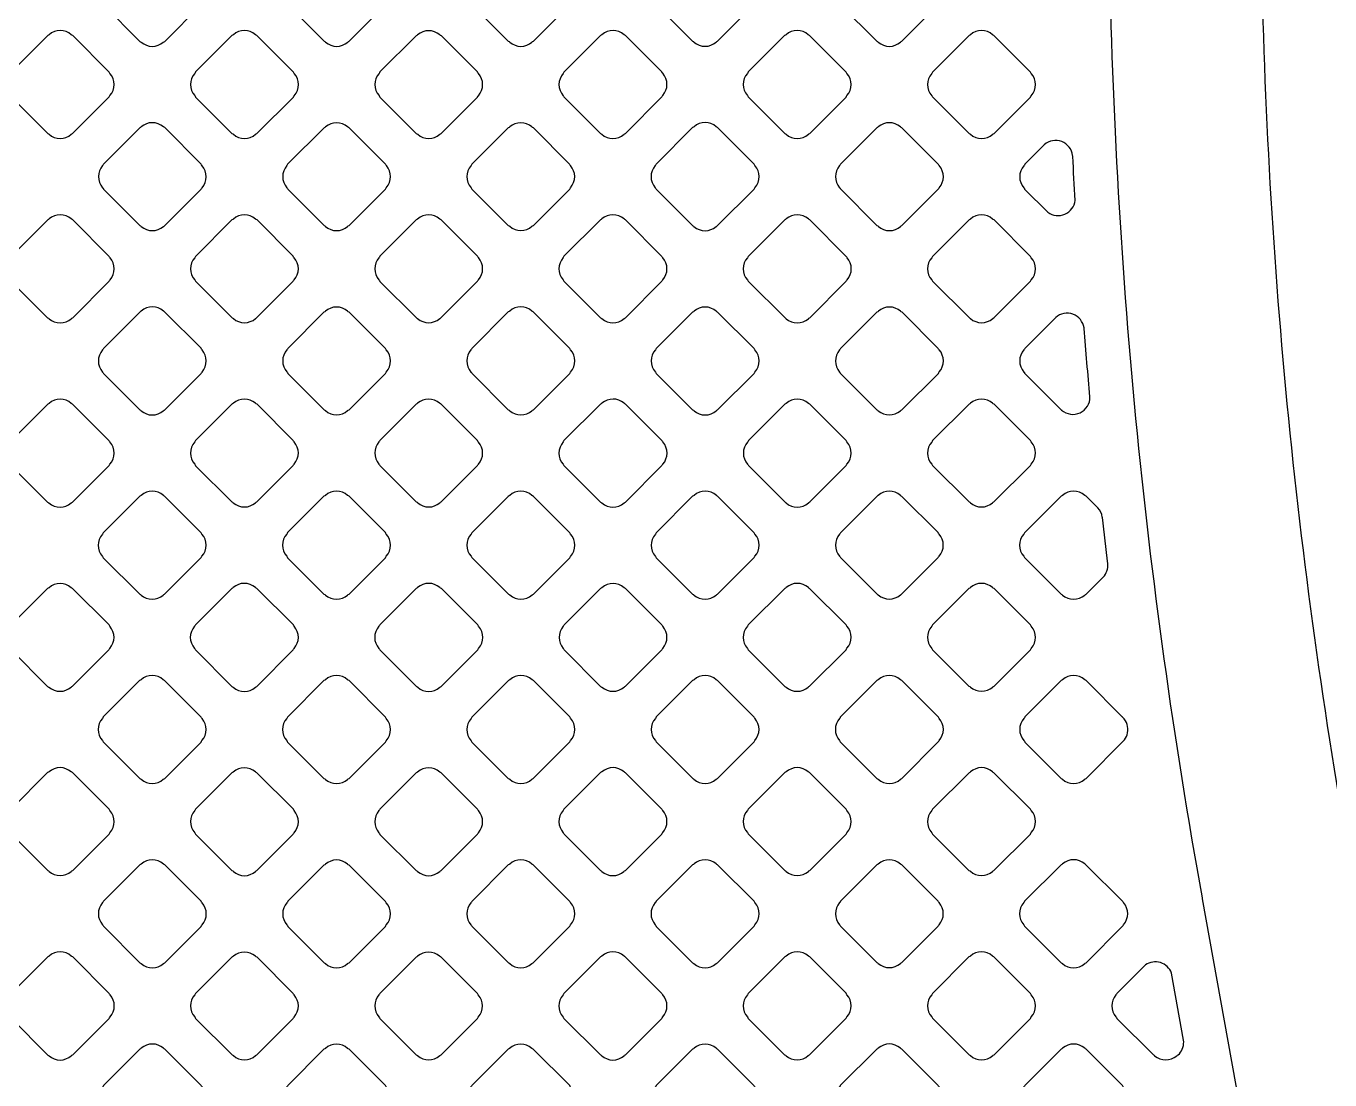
# Model space of a CAD drawing. Extents: x 0 to 248, y 0 to 175.
# Drawn here: x 84.877 to 86.402, y 148.185 to 149.418 of the extents above; entities that cross this region are included whole.
import ezdxf

# ---------------------------------------------------------------- set-up
doc = ezdxf.new("R2010")
doc.units = 0
doc.layers.add('gbr-dxf', color=7, linetype='Continuous')

msp = doc.modelspace()

# ---------------------------------------------------------------- linework, layer by layer
at = {"layer": 'gbr-dxf', "linetype": 'Continuous'}
for points in [[(85.7893, 152.5028, 0.224387), (85.9099, 152.2475), (85.9166, 152.2419), (86.1187, 151.3809), (86.1359, 150.0936, -0.031401), (86.136, 150.0905), (86.1403, 149.7695, -0.024536), (86.1404, 149.7672), (86.1428, 149.5822, -0.02971), (86.1429, 149.5793), (86.1429, 149.5791), (86.1436, 149.526, -0.020598), (86.1437, 149.524, 0.041374), (86.2525, 148.3984, -0.014401), (86.2527, 148.3972), (86.3221, 148.0123, -0.013612), (86.3223, 148.0111, 0.04234), (86.6973, 146.633, -0.034058), (86.6984, 146.6299, 0.030775), (87.1147, 145.678, -0.014751), (87.1153, 145.6768), (87.2744, 145.3666, -0.022541), (87.2755, 145.3647, 0.006915), (87.3941, 145.1431, 0.283708)], [(87.433, 145.4484), (87.2735, 145.7594, -0.008596), (87.2724, 145.7614, -0.073265), (86.4975, 148.0441, -0.008634), (86.4971, 148.0464), (86.4285, 148.4265, -0.012454), (86.4278, 148.43, -0.041374), (86.3219, 149.5264, -0.007759)]]:
    msp.add_lwpolyline(points, format="xyb", dxfattribs=at)
for points in [[(84.9666, 149.4442, -0.096265), (84.9675, 149.4426), (85.0101, 149.4, -0.092233), (85.0117, 149.3991, 0.379289), (85.0376, 149.3991, -0.095866), (85.0393, 149.4), (85.0819, 149.4427, -0.095796), (85.0829, 149.4443, 0.378906), (85.0829, 149.4703, -0.095866), (85.0819, 149.4719), (85.0392, 149.5147, -0.083), (85.0378, 149.5155, 0.379293), (85.0118, 149.5155, -0.096625), (85.0102, 149.5145), (84.9675, 149.4719, -0.095916), (84.9666, 149.4702, 0.379731)], [(85.1821, 149.4444, -0.107149), (85.1831, 149.4426), (85.2256, 149.4001, -0.103498), (85.2274, 149.3991, 0.379293), (85.2533, 149.3991, -0.096265), (85.255, 149.4001), (85.2975, 149.4426, -0.095916), (85.2984, 149.4442, 0.379731), (85.2984, 149.4702, -0.104215), (85.2974, 149.472), (85.255, 149.5144, -0.107817), (85.2531, 149.5154, 0.379289), (85.2272, 149.5155, -0.095506), (85.2256, 149.5145), (85.183, 149.472, -0.095296), (85.1821, 149.4703, 0.379239)], [(85.3975, 149.4701, 0.379293), (85.3975, 149.4442, -0.083235), (85.3984, 149.4428), (85.4411, 149.4001, -0.096266), (85.4428, 149.3991, 0.379731), (85.4687, 149.3991, -0.09572), (85.4704, 149.4001), (85.513, 149.4427, -0.096214), (85.514, 149.4444, 0.379672), (85.514, 149.4703, -0.095612), (85.513, 149.472), (85.4705, 149.5145, -0.099711), (85.4688, 149.5155, 0.378906), (85.4429, 149.5155, -0.095506), (85.4412, 149.5145), (85.3985, 149.4718, -0.095602)], [(85.6131, 149.4443, -0.091745), (85.614, 149.4428), (85.6567, 149.4001, -0.087638), (85.6582, 149.3992, 0.379731), (85.6842, 149.3992, -0.096265), (85.6858, 149.4002), (85.7284, 149.4428, -0.096266), (85.7294, 149.4444, 0.379731), (85.7294, 149.4704, -0.087314), (85.7285, 149.4718), (85.6858, 149.5145, -0.091964), (85.6842, 149.5155, 0.379731), (85.6583, 149.5155, -0.096265), (85.6566, 149.5145), (85.6141, 149.472, -0.095916), (85.6131, 149.4703, 0.379731)], [(85.8284, 149.4443, -0.091583), (85.8294, 149.4428), (85.872, 149.4001, -0.103498), (85.8738, 149.3991, 0.379293), (85.8998, 149.3991, -0.096265), (85.9014, 149.4001), (85.944, 149.4427, -0.096111), (85.945, 149.4444, 0.379289), (85.945, 149.4703, -0.087284), (85.9441, 149.4718), (85.9013, 149.5147, -0.09197), (85.8997, 149.5156, 0.379293), (85.8737, 149.5156, -0.096119), (85.8721, 149.5146), (85.8294, 149.4719, -0.096214), (85.8285, 149.4703, 0.379703)], [(84.8588, 149.3365, -0.087748), (84.8598, 149.335), (84.9026, 149.2922, -0.083651), (84.904, 149.2914, 0.379229), (84.9299, 149.2913, -0.095866), (84.9315, 149.2923), (84.9742, 149.335, -0.095585), (84.9752, 149.3366, 0.379324), (84.9752, 149.3625, -0.091581), (84.9742, 149.3641), (84.9316, 149.4067, -0.095602), (84.93, 149.4077, 0.379293), (84.904, 149.4077, -0.096265), (84.9024, 149.4067), (84.8598, 149.3641, -0.095916), (84.8588, 149.3625, 0.379731)], [(85.0743, 149.3366, -0.100266), (85.0753, 149.3349), (85.1179, 149.2923, -0.096314), (85.1195, 149.2913, 0.379672), (85.1455, 149.2913, -0.096157), (85.1471, 149.2922), (85.1898, 149.3349, -0.095796), (85.1908, 149.3365, 0.378943), (85.1908, 149.3625, -0.092061), (85.1898, 149.364), (85.1471, 149.4068, -0.095796), (85.1454, 149.4078, 0.379214), (85.1195, 149.4077, -0.095956), (85.1178, 149.4068), (85.0752, 149.3642, -0.095628), (85.0743, 149.3625, 0.379731)], [(85.2899, 149.3366, -0.107077), (85.2909, 149.3347), (85.3333, 149.2924, -0.103324), (85.3351, 149.2914, 0.379214), (85.361, 149.2914, -0.095956), (85.3627, 149.2924), (85.4051, 149.3349, -0.096023), (85.4061, 149.3365, 0.379672), (85.4061, 149.3625, -0.104099), (85.4051, 149.3643), (85.3628, 149.4066, -0.107363), (85.3609, 149.4076, 0.379293), (85.335, 149.4076, -0.095956), (85.3333, 149.4066), (85.2909, 149.3642, -0.096332), (85.2899, 149.3625, 0.379289)], [(85.5053, 149.3365, -0.087748), (85.5062, 149.335), (85.549, 149.2922, -0.083134), (85.5504, 149.2914, 0.379731), (85.5764, 149.2914, -0.096265), (85.578, 149.2923), (85.6207, 149.3351, -0.095916), (85.6217, 149.3367, 0.379731), (85.6217, 149.3627, -0.091745), (85.6207, 149.3642), (85.5782, 149.4068, -0.095916), (85.5765, 149.4078, 0.379731), (85.5506, 149.4078, -0.096265), (85.5489, 149.4068), (85.5062, 149.3641, -0.095916), (85.5053, 149.3625, 0.379731)], [(85.7208, 149.3367, -0.09185), (85.7217, 149.3351), (85.7646, 149.2922, -0.086956), (85.766, 149.2913, 0.379214), (85.792, 149.2914, -0.096625), (85.7936, 149.2923), (85.8362, 149.3349, -0.095916), (85.8372, 149.3366, 0.379289), (85.8372, 149.3625, -0.087518), (85.8363, 149.364), (85.7935, 149.4069, -0.091364), (85.7919, 149.4078, 0.379214), (85.7659, 149.4078, -0.096625), (85.7643, 149.4068), (85.7218, 149.3643, -0.096023), (85.7208, 149.3626, 0.379672)], [(85.9363, 149.3365, -0.091581), (85.9372, 149.335), (85.9799, 149.2923, -0.103498), (85.9816, 149.2913, 0.379293), (86.0076, 149.2913, -0.095956), (86.0092, 149.2923), (86.0519, 149.3349, -0.095916), (86.0528, 149.3365, 0.379731), (86.0528, 149.3625, -0.087748), (86.0519, 149.364), (86.0091, 149.4068, -0.092233), (86.0075, 149.4078, 0.379321), (85.9816, 149.4078, -0.095506), (85.98, 149.4068), (85.9372, 149.3641, -0.095585), (85.9363, 149.3624, 0.379196)], [(84.9666, 149.2289, -0.091558), (84.9675, 149.2273), (85.0103, 149.1845, -0.087978), (85.0118, 149.1836, 0.379672), (85.0377, 149.1835, -0.095612), (85.0394, 149.1845), (85.0819, 149.2271, -0.095585), (85.0829, 149.2287, 0.379324), (85.0829, 149.2546, -0.103621), (85.0819, 149.2564), (85.0392, 149.2991, -0.091364), (85.0377, 149.3, 0.379293), (85.0117, 149.3, -0.095956), (85.0101, 149.299), (84.9675, 149.2565, -0.096266), (84.9666, 149.2548, 0.379731)], [(85.1821, 149.2547, 0.379214), (85.1821, 149.2288, -0.10047), (85.1831, 149.227), (85.2256, 149.1846, -0.095916), (85.2272, 149.1836, 0.379731), (85.2532, 149.1836, -0.095756), (85.2548, 149.1846), (85.2974, 149.2272, -0.096214), (85.2984, 149.2288, 0.379703), (85.2985, 149.2548, -0.09185), (85.2975, 149.2563), (85.2549, 149.299, -0.095895), (85.2532, 149.2999, 0.378815), (85.2273, 149.2999, -0.095866), (85.2257, 149.299), (85.183, 149.2563, -0.095602)], [(85.3975, 149.2288, -0.095756), (85.3985, 149.2272), (85.4409, 149.1848, -0.107794), (85.4428, 149.1837, 0.379731), (85.4687, 149.1837, -0.096265), (85.4704, 149.1847), (85.5129, 149.2272, -0.095916), (85.5138, 149.2289, 0.379731), (85.5138, 149.2548, -0.100266), (85.5128, 149.2565), (85.4705, 149.2989, -0.103868), (85.4687, 149.2999, 0.379731), (85.4427, 149.2999, -0.096265), (85.4411, 149.299), (85.3985, 149.2564, -0.095916), (85.3975, 149.2548, 0.379731)], [(85.6129, 149.2548, 0.379293), (85.613, 149.2288, -0.087748), (85.6139, 149.2273), (85.6568, 149.1844, -0.083056), (85.6582, 149.1835, 0.379731), (85.6842, 149.1835, -0.09572), (85.6858, 149.1845), (85.7285, 149.2272, -0.096332), (85.7295, 149.2289, 0.379289), (85.7295, 149.2548, -0.09148), (85.7286, 149.2564), (85.6858, 149.2991, -0.095935), (85.6842, 149.3001, 0.379287), (85.6583, 149.3001, -0.095612), (85.6566, 149.2991), (85.6139, 149.2564, -0.095602)], [(85.8286, 149.2288, -0.087343), (85.8295, 149.2274), (85.8722, 149.1846, -0.099711), (85.8739, 149.1836, 0.379293), (85.8999, 149.1836, -0.095956), (85.9015, 149.1846), (85.944, 149.2271, -0.096332), (85.945, 149.2287, 0.379289), (85.945, 149.2547, -0.092061), (85.9441, 149.2562), (85.9013, 149.299, -0.095895), (85.8997, 149.3, 0.379293), (85.8737, 149.2999, -0.095956), (85.8721, 149.299), (85.8296, 149.2564, -0.096214), (85.8286, 149.2548, 0.379672)], [(86.0441, 149.2287, -0.091581), (86.045, 149.2271), (86.0721, 149.2001, 0.566048), (86.1041, 149.214, -0.001913), (86.1013, 149.2654, -0.020035), (86.1011, 149.2664, 0.606857), (86.068, 149.2792, -0.016024), (86.0674, 149.2787), (86.0451, 149.2563, -0.095916), (86.0441, 149.2546, 0.379731)], [(84.8587, 149.121, -0.099645), (84.8597, 149.1193), (84.9023, 149.0767, -0.095602), (84.904, 149.0757, 0.379293), (84.9299, 149.0757, -0.095956), (84.9316, 149.0767), (84.9743, 149.1194, -0.096314), (84.9753, 149.1211, 0.379703), (84.9753, 149.147, -0.095612), (84.9743, 149.1486), (84.9317, 149.1913, -0.099849), (84.93, 149.1923, 0.379293), (84.904, 149.1923, -0.09572), (84.9024, 149.1913), (84.8597, 149.1486, -0.096214), (84.8587, 149.147, 0.379672)], [(85.0744, 149.147, 0.379293), (85.0744, 149.1211, -0.095956), (85.0754, 149.1194), (85.118, 149.0768, -0.091913), (85.1195, 149.0759, 0.379731), (85.1455, 149.0759, -0.09572), (85.1471, 149.0769), (85.1896, 149.1194, -0.096214), (85.1906, 149.121, 0.379672), (85.1906, 149.147, -0.099645), (85.1896, 149.1487), (85.1472, 149.1911, -0.103498), (85.1454, 149.1921, 0.378906), (85.1195, 149.1921, -0.095506), (85.1179, 149.1911), (85.0754, 149.1486, -0.095602)], [(85.2898, 149.1211, -0.100266), (85.2908, 149.1193), (85.3333, 149.0769, -0.095916), (85.3349, 149.0759, 0.379731), (85.3609, 149.0759, -0.096265), (85.3625, 149.0769), (85.4051, 149.1195, -0.095916), (85.4061, 149.1211, 0.379731), (85.4061, 149.1471, -0.091745), (85.4052, 149.1487), (85.3626, 149.1912, -0.095916), (85.361, 149.1922, 0.379731), (85.335, 149.1922, -0.096265), (85.3333, 149.1912), (85.2908, 149.1487, -0.095916), (85.2898, 149.147, 0.379731)], [(85.5052, 149.1212, -0.099713), (85.5062, 149.1194), (85.5489, 149.0768, -0.095602), (85.5505, 149.0758, 0.379293), (85.5765, 149.0758, -0.096265), (85.5781, 149.0768), (85.6207, 149.1194, -0.096111), (85.6217, 149.1211, 0.379321), (85.6217, 149.147, -0.095506), (85.6207, 149.1486), (85.5781, 149.1913, -0.099849), (85.5764, 149.1923, 0.379293), (85.5504, 149.1923, -0.09572), (85.5488, 149.1913), (85.5062, 149.1487, -0.096214), (85.5053, 149.1471, 0.379703)], [(85.7208, 149.121, -0.087248), (85.7217, 149.1196), (85.7647, 149.0766, -0.082483), (85.766, 149.0757, 0.379293), (85.792, 149.0757, -0.095956), (85.7936, 149.0767), (85.8364, 149.1194, -0.096332), (85.8373, 149.1211, 0.379289), (85.8374, 149.147, -0.09148), (85.8364, 149.1486), (85.7937, 149.1913, -0.095602), (85.792, 149.1923, 0.379293), (85.7661, 149.1923, -0.095956), (85.7644, 149.1913), (85.7218, 149.1486, -0.096332), (85.7208, 149.147, 0.379289)], [(85.9364, 149.121, -0.087549), (85.9373, 149.1195), (85.9799, 149.0769, -0.09979), (85.9816, 149.0759, 0.379731), (86.0076, 149.0759, -0.09572), (86.0092, 149.0769), (86.0517, 149.1194, -0.096266), (86.0527, 149.121, 0.379731), (86.0527, 149.147, -0.091558), (86.0518, 149.1486), (86.0092, 149.1911, -0.095916), (86.0075, 149.1921, 0.379731), (85.9816, 149.1921, -0.096265), (85.9799, 149.1911), (85.9374, 149.1486, -0.095916), (85.9364, 149.147, 0.379731)], [(84.9665, 149.0132, -0.103506), (84.9676, 149.0114), (85.01, 148.969, -0.099711), (85.0117, 148.968, 0.379293), (85.0376, 148.968, -0.095956), (85.0393, 148.969), (85.0819, 149.0116, -0.096023), (85.0829, 149.0133, 0.379672), (85.0829, 149.0392, -0.107475), (85.0819, 149.0411), (85.0394, 149.0835, -0.095602), (85.0378, 149.0845, 0.379293), (85.0118, 149.0845, -0.095956), (85.0102, 149.0835), (84.9675, 149.0408, -0.096332), (84.9666, 149.0392, 0.379289)], [(85.1821, 149.0134, -0.096265), (85.1831, 149.0117), (85.2257, 148.9691, -0.091964), (85.2272, 148.9682, 0.379731), (85.2532, 148.9682, -0.096265), (85.2548, 148.9692), (85.2973, 149.0117, -0.095916), (85.2983, 149.0133, 0.379731), (85.2983, 149.0393, -0.099825), (85.2973, 149.041), (85.2549, 149.0834, -0.103446), (85.2531, 149.0844, 0.379731), (85.2272, 149.0844, -0.096265), (85.2255, 149.0834), (85.1831, 149.041, -0.095916), (85.1821, 149.0393, 0.379731)], [(85.3974, 149.0133, -0.087254), (85.3983, 149.0118), (85.4411, 148.9691, -0.099849), (85.4428, 148.9681, 0.379293), (85.4687, 148.9681, -0.096625), (85.4704, 148.9691), (85.513, 149.0117, -0.095916), (85.514, 149.0133, 0.379289), (85.514, 149.0393, -0.087715), (85.5131, 149.0408), (85.4702, 149.0836, -0.09197), (85.4687, 149.0846, 0.379214), (85.4427, 149.0845, -0.095956), (85.4411, 149.0836), (85.3984, 149.0409, -0.096023), (85.3974, 149.0393, 0.379672)], [(85.6131, 149.0133, -0.099645), (85.6141, 149.0116), (85.6567, 148.969, -0.095602), (85.6583, 148.968, 0.378943), (85.6843, 148.968, -0.095866), (85.6859, 148.969), (85.7286, 149.0116, -0.095602), (85.7295, 149.0133, 0.379293), (85.7295, 149.0392, -0.095956), (85.7285, 149.0408), (85.6859, 149.0834, -0.09979), (85.6842, 149.0844, 0.379731), (85.6583, 149.0844, -0.09572), (85.6566, 149.0835), (85.6141, 149.0409, -0.096214), (85.6131, 149.0393, 0.379672)], [(85.8286, 149.0132, -0.082792), (85.8294, 149.0118), (85.8722, 148.969, -0.096227), (85.8738, 148.9681, 0.379324), (85.8997, 148.9681, -0.096157), (85.9014, 148.969), (85.9441, 149.0117, -0.095796), (85.945, 149.0134, 0.379293), (85.945, 149.0393, -0.096625), (85.944, 149.041), (85.9016, 149.0834, -0.09979), (85.8998, 149.0844, 0.379731), (85.8739, 149.0844, -0.09572), (85.8722, 149.0834), (85.8296, 149.0408, -0.096214), (85.8286, 149.0391, 0.379672)], [(86.0441, 149.0133, -0.09148), (86.045, 149.0118), (86.0878, 148.969, -0.02472), (86.0881, 148.9688, 0.654338), (86.1214, 148.9843, -0.002945), (86.1145, 149.0643, -0.021594), (86.1144, 149.065, 0.597236), (86.0813, 149.0771), (86.081, 149.0768), (86.0809, 149.0767), (86.0451, 149.0409, -0.096332), (86.0441, 149.0393, 0.379289)], [(84.8587, 148.9054, -0.095506), (84.8597, 148.9037), (84.9023, 148.8611, -0.091205), (84.9038, 148.8602, 0.379214), (84.9298, 148.8602, -0.095956), (84.9314, 148.8612), (84.9742, 148.9039, -0.096023), (84.9751, 148.9055, 0.379672), (84.9752, 148.9315, -0.082876), (84.9743, 148.9329), (84.9314, 148.9757, -0.08752), (84.93, 148.9766, 0.37925), (84.904, 148.9766, -0.096625), (84.9024, 148.9756), (84.8597, 148.933, -0.096332), (84.8587, 148.9313, 0.379289)], [(85.0743, 148.9055, -0.107269), (85.0753, 148.9037), (85.1176, 148.8614, -0.103446), (85.1194, 148.8604, 0.379731), (85.1454, 148.8604, -0.096265), (85.147, 148.8613), (85.1896, 148.904, -0.095916), (85.1906, 148.9056, 0.379731), (85.1906, 148.9316, -0.104215), (85.1896, 148.9334), (85.1473, 148.9756, -0.107817), (85.1454, 148.9767, 0.379731), (85.1195, 148.9767, -0.096265), (85.1178, 148.9757), (85.0753, 148.9331, -0.095916), (85.0743, 148.9315, 0.379731)], [(85.2898, 148.9057, -0.095612), (85.2907, 148.904), (85.3335, 148.8613, -0.091364), (85.3351, 148.8604, 0.379293), (85.361, 148.8604, -0.095956), (85.3627, 148.8613), (85.4051, 148.9038, -0.096332), (85.4061, 148.9055, 0.379289), (85.4061, 148.9314, -0.099534), (85.4051, 148.9331), (85.3626, 148.9757, -0.103498), (85.3608, 148.9767, 0.379293), (85.3349, 148.9767, -0.095956), (85.3332, 148.9757), (85.2908, 148.9333, -0.096214), (85.2898, 148.9316, 0.379672)], [(85.5052, 148.9055, -0.09185), (85.5062, 148.9039), (85.5491, 148.8611, -0.08752), (85.5505, 148.8602, 0.37925), (85.5765, 148.8602, -0.096625), (85.5781, 148.8612), (85.6208, 148.9039, -0.096332), (85.6218, 148.9055, 0.379289), (85.6218, 148.9315, -0.083262), (85.621, 148.9329), (85.578, 148.9759, -0.087645), (85.5765, 148.9768, 0.379293), (85.5506, 148.9767, -0.095956), (85.5489, 148.9758), (85.5062, 148.9331, -0.096314), (85.5053, 148.9315, 0.379612)], [(85.7209, 148.9314, 0.379293), (85.7209, 148.9055, -0.100032), (85.7219, 148.9038), (85.7644, 148.8613, -0.095958), (85.766, 148.8603, 0.379731), (85.792, 148.8603, -0.09572), (85.7936, 148.8613), (85.8362, 148.9039, -0.096214), (85.8372, 148.9055, 0.379672), (85.8372, 148.9315, -0.095612), (85.8363, 148.9331), (85.7937, 148.9756, -0.099696), (85.792, 148.9766, 0.379239), (85.7661, 148.9766, -0.095612), (85.7645, 148.9757), (85.7219, 148.9331, -0.095796)], [(85.9363, 148.9314, 0.379293), (85.9363, 148.9055, -0.083328), (85.9372, 148.9041), (85.9799, 148.8614, -0.096332), (85.9815, 148.8604, 0.379289), (86.0074, 148.8604, -0.09601), (86.0091, 148.8613), (86.0518, 148.904, -0.095686), (86.0527, 148.9057, 0.378814), (86.0527, 148.9316, -0.095612), (86.0518, 148.9332), (86.0093, 148.9757, -0.100151), (86.0075, 148.9767, 0.379289), (85.9816, 148.9767, -0.095866), (85.98, 148.9758), (85.9372, 148.9331, -0.095796)], [(84.9664, 148.7977, -0.095756), (84.9674, 148.796), (85.01, 148.7534, -0.091437), (85.0115, 148.7525, 0.379731), (85.0375, 148.7525, -0.096265), (85.0391, 148.7535), (85.0819, 148.7962, -0.095916), (85.0828, 148.7978, 0.379731), (85.0828, 148.8238, -0.083235), (85.082, 148.8252), (85.0391, 148.868, -0.087638), (85.0377, 148.8689, 0.379731), (85.0117, 148.8689, -0.096265), (85.0101, 148.868), (84.9674, 148.8253, -0.095916), (84.9664, 148.8236, 0.379731)], [(85.182, 148.7979, -0.107598), (85.183, 148.796), (85.2254, 148.7536, -0.103498), (85.2272, 148.7525, 0.379293), (85.2532, 148.7525, -0.095956), (85.2548, 148.7535), (85.2974, 148.7961, -0.096111), (85.2984, 148.7978, 0.379321), (85.2984, 148.8237, -0.103506), (85.2974, 148.8255), (85.255, 148.868, -0.107634), (85.2531, 148.869, 0.379293), (85.2272, 148.869, -0.09572), (85.2255, 148.868), (85.183, 148.8255, -0.096214), (85.182, 148.8238, 0.379672)], [(85.3975, 148.7978, -0.082792), (85.3984, 148.7964), (85.4413, 148.7535, -0.095602), (85.4429, 148.7526, 0.378906), (85.4688, 148.7526, -0.095506), (85.4705, 148.7535), (85.513, 148.7961, -0.095602), (85.514, 148.7977, 0.379293), (85.514, 148.8237, -0.095956), (85.513, 148.8253), (85.4704, 148.8679, -0.09979), (85.4687, 148.8689, 0.379731), (85.4427, 148.8689, -0.09572), (85.4411, 148.8679), (85.3985, 148.8254, -0.096214), (85.3975, 148.8237, 0.379672)], [(85.6131, 148.7977, -0.091745), (85.614, 148.7961), (85.6567, 148.7534, -0.087516), (85.6582, 148.7525, 0.379731), (85.6842, 148.7525, -0.09572), (85.6858, 148.7535), (85.7285, 148.7962, -0.096266), (85.7295, 148.7978, 0.379731), (85.7295, 148.8238, -0.082756), (85.7286, 148.8252), (85.6858, 148.868, -0.087515), (85.6844, 148.8689, 0.379731), (85.6584, 148.8689, -0.096265), (85.6567, 148.868), (85.6141, 148.8253, -0.095916), (85.6131, 148.8236, 0.379731)], [(85.8286, 148.7978, -0.095506), (85.8295, 148.7962), (85.872, 148.7537, -0.107634), (85.8738, 148.7527, 0.378943), (85.8997, 148.7527, -0.096998), (85.9014, 148.7537), (85.9439, 148.7962, -0.096509), (85.9449, 148.7978, 0.379214), (85.9449, 148.8238, -0.10047), (85.9439, 148.8255), (85.9015, 148.8679, -0.104018), (85.8997, 148.8689, 0.379731), (85.8737, 148.8689, -0.09572), (85.8721, 148.8679), (85.8296, 148.8254, -0.096332), (85.8286, 148.8237, 0.379289)], [(86.044, 148.8237, 0.379293), (86.044, 148.7978, -0.083235), (86.0449, 148.7964), (86.0878, 148.7534, -0.083056), (86.0892, 148.7525, 0.379731), (86.1152, 148.7525, -0.09572), (86.1169, 148.7535), (86.1369, 148.7735), (86.1369, 148.7735, 0.211342), (86.1423, 148.7888, -0.002033), (86.1359, 148.8432, -0.040761), (86.1358, 148.8436, 0.152796), (86.1306, 148.8543), (86.1306, 148.8544), (86.1169, 148.8681, -0.099711), (86.1152, 148.869, 0.378906), (86.0893, 148.869, -0.095134), (86.0877, 148.8681), (86.0449, 148.8253, -0.095166)], [(84.8587, 148.69, -0.091745), (84.8597, 148.6884), (84.9023, 148.6457, -0.087638), (84.9038, 148.6448, 0.379731), (84.9298, 148.6448, -0.096265), (84.9314, 148.6458), (84.974, 148.6884, -0.095916), (84.975, 148.69, 0.379731), (84.975, 148.716, -0.087748), (84.9741, 148.7175), (84.9314, 148.7602, -0.091964), (84.9298, 148.7611, 0.379731), (84.9039, 148.7611, -0.096265), (84.9022, 148.7601), (84.8597, 148.7176, -0.095916), (84.8587, 148.7159, 0.379731)], [(85.0741, 148.69, -0.103316), (85.0751, 148.6883), (85.1177, 148.6457, -0.099711), (85.1194, 148.6447, 0.379293), (85.1454, 148.6447, -0.096265), (85.147, 148.6457), (85.1896, 148.6883, -0.096111), (85.1906, 148.69, 0.379289), (85.1906, 148.7159, -0.091476), (85.1897, 148.7175), (85.1469, 148.7602, -0.095796), (85.1453, 148.7612, 0.379293), (85.1193, 148.7612, -0.096119), (85.1177, 148.7602), (85.0751, 148.7176, -0.096214), (85.0741, 148.716, 0.379703)], [(85.2897, 148.69, -0.097885), (85.2907, 148.6883), (85.3332, 148.6458, -0.107363), (85.3351, 148.6447, 0.378906), (85.361, 148.6447, -0.095506), (85.3626, 148.6457), (85.4053, 148.6884, -0.095602), (85.4063, 148.69, 0.379293), (85.4063, 148.716, -0.099964), (85.4053, 148.7177), (85.3628, 148.7602, -0.104018), (85.361, 148.7612, 0.379731), (85.335, 148.7612, -0.09572), (85.3334, 148.7602), (85.2907, 148.7176, -0.096128), (85.2897, 148.7159, 0.379506)], [(85.5054, 148.7159, 0.379293), (85.5054, 148.69, -0.087748), (85.5063, 148.6885), (85.5491, 148.6457, -0.08348), (85.5505, 148.6448, 0.379289), (85.5765, 148.6448, -0.095866), (85.5781, 148.6458), (85.6207, 148.6884, -0.095602), (85.6217, 148.69, 0.379214), (85.6217, 148.716, -0.092139), (85.6207, 148.7176), (85.5782, 148.7601, -0.096023), (85.5765, 148.7611, 0.379672), (85.5506, 148.7611, -0.096157), (85.5489, 148.7602), (85.5063, 148.7176, -0.095602)], [(85.7208, 148.69, -0.091581), (85.7217, 148.6884), (85.7645, 148.6457, -0.086829), (85.7659, 148.6448, 0.378482), (85.7919, 148.6448, -0.096949), (85.7935, 148.6458), (85.8363, 148.6885, -0.09682), (85.8372, 148.6902, 0.379293), (85.8372, 148.7161, -0.083235), (85.8363, 148.7175), (85.7935, 148.7603, -0.087516), (85.792, 148.7612, 0.379731), (85.7661, 148.7612, -0.09572), (85.7644, 148.7603), (85.7218, 148.7176, -0.096214), (85.7208, 148.7159, 0.379672)], [(85.9363, 148.6901, -0.096117), (85.9373, 148.6884), (85.9798, 148.6459, -0.107817), (85.9816, 148.6449, 0.379731), (86.0076, 148.6449, -0.095756), (86.0092, 148.6459), (86.0517, 148.6884, -0.095958), (86.0527, 148.69, 0.379731), (86.0527, 148.716, -0.100032), (86.0517, 148.7177), (86.0092, 148.7602, -0.104069), (86.0074, 148.7612, 0.379155), (85.9815, 148.7612, -0.097058), (85.9798, 148.7602), (85.9373, 148.7177, -0.097357), (85.9363, 148.716, 0.379415)], [(84.9664, 148.5823, -0.09185), (84.9673, 148.5807), (85.0102, 148.5379, -0.086956), (85.0117, 148.537, 0.379214), (85.0376, 148.537, -0.096625), (85.0393, 148.538), (85.0819, 148.5806, -0.095916), (85.0828, 148.5822, 0.379289), (85.0829, 148.6081, -0.087715), (85.0819, 148.6096), (85.0391, 148.6525, -0.09197), (85.0375, 148.6534, 0.379214), (85.0116, 148.6534, -0.095956), (85.0099, 148.6524), (84.9674, 148.6099, -0.096023), (84.9664, 148.6082, 0.379672)], [(85.182, 148.5822, -0.103621), (85.183, 148.5804), (85.2255, 148.5379, -0.099711), (85.2272, 148.5369, 0.379293), (85.2532, 148.5369, -0.095956), (85.2548, 148.5379), (85.2974, 148.5805, -0.096111), (85.2984, 148.5821, 0.379229), (85.2984, 148.6081, -0.091476), (85.2975, 148.6097), (85.2548, 148.6524, -0.095796), (85.2531, 148.6534, 0.37925), (85.2272, 148.6534, -0.096625), (85.2255, 148.6524), (85.183, 148.6098, -0.096214), (85.182, 148.6082, 0.379672)], [(85.3975, 148.6081, 0.379293), (85.3975, 148.5821, -0.09572), (85.3985, 148.5805), (85.4409, 148.5381, -0.108029), (85.4428, 148.5371, 0.379321), (85.4687, 148.537, -0.095506), (85.4703, 148.538), (85.513, 148.5807, -0.095796), (85.514, 148.5823, 0.379293), (85.514, 148.6083, -0.100032), (85.513, 148.61), (85.4706, 148.6524, -0.104311), (85.4688, 148.6534, 0.379703), (85.4429, 148.6534, -0.095612), (85.4412, 148.6524), (85.3985, 148.6097, -0.095796)], [(85.6131, 148.6082, 0.379293), (85.6131, 148.5823, -0.087784), (85.614, 148.5808), (85.6568, 148.538, -0.086145), (85.6582, 148.5371, 0.37932), (85.6842, 148.5371, -0.095166), (85.6858, 148.538), (85.7285, 148.5807, -0.095367), (85.7294, 148.5823, 0.379069), (85.7294, 148.6083, -0.09185), (85.7285, 148.6098), (85.6859, 148.6524, -0.096314), (85.6842, 148.6534, 0.379703), (85.6583, 148.6534, -0.095612), (85.6566, 148.6525), (85.614, 148.6099, -0.095796)], [(85.8285, 148.5822, -0.087686), (85.8294, 148.5808), (85.8721, 148.5381, -0.100054), (85.8738, 148.5371, 0.379731), (85.8998, 148.5371, -0.096265), (85.9014, 148.538), (85.944, 148.5807, -0.096332), (85.945, 148.5823, 0.379289), (85.945, 148.6082, -0.087518), (85.9441, 148.6097), (85.9013, 148.6525, -0.093899), (85.8997, 148.6535, 0.378845), (85.8738, 148.6535, -0.096528), (85.8721, 148.6526), (85.8294, 148.6098, -0.09662), (85.8285, 148.6082, 0.379506)], [(86.0441, 148.5823, -0.099825), (86.0451, 148.5806), (86.0876, 148.5381, -0.096023), (86.0892, 148.5371, 0.379289), (86.1152, 148.5371, -0.095506), (86.1168, 148.5381), (86.1604, 148.5816, 0.029355), (86.1618, 148.5833, 0.108633), (86.1653, 148.5912, -0.037704), (86.1654, 148.5915, 0.249064), (86.1599, 148.6094, -0.059915), (86.1595, 148.6098), (86.117, 148.6524, -0.099711), (86.1152, 148.6534, 0.379214), (86.0893, 148.6534, -0.096625), (86.0876, 148.6524), (86.0451, 148.6099, -0.095916), (86.0441, 148.6082, 0.379731)], [(84.8587, 148.5005, 0.379293), (84.8587, 148.4746, -0.087748), (84.8596, 148.4731), (84.9026, 148.4302, -0.083056), (84.9039, 148.4293, 0.379731), (84.9299, 148.4293, -0.09572), (84.9316, 148.4303), (84.9742, 148.4729, -0.096214), (84.9751, 148.4745, 0.379672), (84.9752, 148.5004, -0.087343), (84.9742, 148.5019), (84.9314, 148.5448, -0.091703), (84.9298, 148.5457, 0.379287), (84.9039, 148.5457, -0.095612), (84.9023, 148.5448), (84.8597, 148.5022, -0.095602)], [(85.0743, 148.4745, -0.099645), (85.0753, 148.4728), (85.1179, 148.4302, -0.095602), (85.1195, 148.4292, 0.379293), (85.1455, 148.4292, -0.095956), (85.1471, 148.4302), (85.1896, 148.4727, -0.096332), (85.1906, 148.4743, 0.379289), (85.1906, 148.5003, -0.09601), (85.1897, 148.5019), (85.147, 148.5446, -0.100073), (85.1453, 148.5456, 0.379293), (85.1193, 148.5455, -0.095956), (85.1177, 148.5446), (85.0753, 148.5021, -0.096214), (85.0743, 148.5005, 0.379672)], [(85.2898, 148.4744, -0.103621), (85.2908, 148.4726), (85.3332, 148.4302, -0.09979), (85.3349, 148.4292, 0.379731), (85.3609, 148.4292, -0.09572), (85.3625, 148.4302), (85.4051, 148.4728, -0.096266), (85.4061, 148.4744, 0.379731), (85.4061, 148.5004, -0.091558), (85.4052, 148.502), (85.3626, 148.5446, -0.095916), (85.361, 148.5455, 0.379731), (85.335, 148.5455, -0.096265), (85.3333, 148.5446), (85.2908, 148.502, -0.095916), (85.2898, 148.5003, 0.379731)], [(85.5052, 148.5004, 0.379214), (85.5053, 148.4744, -0.10047), (85.5063, 148.4727), (85.5488, 148.4302, -0.096227), (85.5504, 148.4293, 0.379064), (85.5763, 148.4292, -0.096261), (85.578, 148.4302), (85.6207, 148.473, -0.095819), (85.6217, 148.4746, 0.379458), (85.6217, 148.5006, -0.096011), (85.6207, 148.5022), (85.5782, 148.5447, -0.100033), (85.5765, 148.5457, 0.379672), (85.5506, 148.5457, -0.096157), (85.5489, 148.5448), (85.5062, 148.502, -0.095602)], [(85.7208, 148.4746, -0.087621), (85.7217, 148.4731), (85.7647, 148.4301, -0.083), (85.766, 148.4293, 0.379293), (85.792, 148.4293, -0.096625), (85.7936, 148.4303), (85.7972, 148.4338), (85.8362, 148.4729, -0.096128), (85.8372, 148.4745, 0.379506), (85.8372, 148.5004, -0.094068), (85.8362, 148.502), (85.7935, 148.5448, -0.095589), (85.7919, 148.5457, 0.378681), (85.766, 148.5457, -0.095719), (85.7644, 148.5448), (85.7218, 148.5022, -0.095819), (85.7208, 148.5005, 0.379155)], [(85.9363, 148.5004, 0.379293), (85.9363, 148.4744, -0.087784), (85.9372, 148.4729), (85.9798, 148.4304, -0.100476), (85.9815, 148.4294, 0.379672), (86.0074, 148.4293, -0.095506), (86.0091, 148.4303), (86.0518, 148.473, -0.095602), (86.0527, 148.4746, 0.379293), (86.0527, 148.5006, -0.087748), (86.0518, 148.5021), (86.0091, 148.5447, -0.092126), (86.0075, 148.5457, 0.379289), (85.9816, 148.5457, -0.095866), (85.98, 148.5447), (85.9372, 148.502, -0.095796)], [(84.9665, 148.3668, -0.091581), (84.9675, 148.3652), (85.0103, 148.3224, -0.086956), (85.0118, 148.3215, 0.379293), (85.0378, 148.3215, -0.095956), (85.0394, 148.3225), (85.0819, 148.365, -0.096266), (85.0829, 148.3666, 0.379731), (85.0829, 148.3926, -0.100032), (85.0819, 148.3943), (85.0392, 148.437, -0.087978), (85.0377, 148.4379, 0.379672), (85.0117, 148.4379, -0.095612), (85.0101, 148.437), (84.9675, 148.3944, -0.095935), (84.9665, 148.3927, 0.379287)], [(85.1821, 148.3667, -0.100266), (85.1831, 148.365), (85.2256, 148.3225, -0.096266), (85.2272, 148.3215, 0.379731), (85.2532, 148.3215, -0.09572), (85.2548, 148.3225), (85.2973, 148.365, -0.096266), (85.2983, 148.3666, 0.379731), (85.2983, 148.3926, -0.09572), (85.2973, 148.3942), (85.2549, 148.4367, -0.100054), (85.2531, 148.4377, 0.379731), (85.2272, 148.4377, -0.096265), (85.2255, 148.4367), (85.1831, 148.3943, -0.095916), (85.1821, 148.3926, 0.379731)], [(85.3974, 148.3666, -0.09148), (85.3983, 148.3651), (85.4409, 148.3226, -0.105617), (85.4427, 148.3215, 0.378845), (85.4686, 148.3215, -0.096528), (85.4702, 148.3225), (85.5129, 148.3652, -0.096036), (85.5139, 148.3668, 0.378862), (85.5139, 148.3927, -0.089543), (85.5129, 148.3942), (85.4702, 148.4369, -0.091913), (85.4687, 148.4379, 0.379731), (85.4427, 148.4379, -0.09572), (85.4411, 148.4369), (85.3984, 148.3942, -0.096332), (85.3974, 148.3926, 0.379289)], [(85.6129, 148.3927, 0.379032), (85.613, 148.3668, -0.100483), (85.614, 148.365), (85.6566, 148.3224, -0.095916), (85.6582, 148.3215, 0.379731), (85.6842, 148.3215, -0.096265), (85.6858, 148.3224), (85.7285, 148.3652, -0.096314), (85.7295, 148.3668, 0.379672), (85.7295, 148.3928, -0.095649), (85.7286, 148.3944), (85.6859, 148.437, -0.099468), (85.6842, 148.438, 0.378681), (85.6583, 148.438, -0.095236), (85.6567, 148.4371), (85.6139, 148.3943, -0.095209)], [(85.8286, 148.3927, 0.379293), (85.8286, 148.3667, -0.083317), (85.8295, 148.3653), (85.8722, 148.3226, -0.096314), (85.8738, 148.3217, 0.379672), (85.8997, 148.3216, -0.096157), (85.9014, 148.3226), (85.9439, 148.3652, -0.095394), (85.9449, 148.3668, 0.379214), (85.9449, 148.3927, -0.095956), (85.9439, 148.3944), (85.9014, 148.4369, -0.09979), (85.8997, 148.4379, 0.379289), (85.8738, 148.4379, -0.095778), (85.8721, 148.4369), (85.8331, 148.3979), (85.8295, 148.3943, -0.095535)], [(86.044, 148.3927, 0.379293), (86.044, 148.3668, -0.091954), (86.0449, 148.3652), (86.0878, 148.3224, -0.088202), (86.0892, 148.3215, 0.379672), (86.1152, 148.3214, -0.096157), (86.1168, 148.3224), (86.1596, 148.3652, -0.095796), (86.1606, 148.3668, 0.379293), (86.1606, 148.3928, -0.083328), (86.1597, 148.3942), (86.1167, 148.4371, -0.087638), (86.1153, 148.438, 0.379289), (86.0893, 148.438, -0.095506), (86.0877, 148.4371), (86.0449, 148.3943, -0.095602)], [(84.8587, 148.2589, -0.087314), (84.8596, 148.2575), (84.9026, 148.2145, -0.083056), (84.9039, 148.2136, 0.379731), (84.9299, 148.2136, -0.09572), (84.9316, 148.2146), (84.9743, 148.2573, -0.095916), (84.9753, 148.259, 0.379731), (84.9753, 148.285, -0.091745), (84.9743, 148.2865), (84.9316, 148.3292, -0.095916), (84.93, 148.3302, 0.379731), (84.904, 148.3302, -0.096265), (84.9024, 148.3292), (84.8597, 148.2865, -0.096266), (84.8587, 148.2849, 0.379731)], [(85.0744, 148.259, -0.09572), (85.0754, 148.2573), (85.118, 148.2148, -0.091964), (85.1195, 148.2138, 0.379731), (85.1455, 148.2138, -0.096265), (85.1471, 148.2148), (85.1896, 148.2573, -0.095916), (85.1906, 148.2589, 0.379731), (85.1906, 148.2849, -0.096265), (85.1896, 148.2865), (85.1472, 148.329, -0.09979), (85.1454, 148.33, 0.379731), (85.1195, 148.33, -0.09572), (85.1178, 148.329), (85.0754, 148.2866, -0.096266), (85.0744, 148.285, 0.379731)], [(85.2898, 148.259, -0.099534), (85.2908, 148.2573), (85.3333, 148.2148, -0.098), (85.335, 148.2138, 0.379107), (85.3609, 148.2138, -0.094473), (85.3625, 148.2147), (85.405, 148.2573, -0.096726), (85.406, 148.2589, 0.379543), (85.406, 148.2849, -0.096117), (85.405, 148.2865), (85.3625, 148.329, -0.09979), (85.3608, 148.33, 0.379731), (85.3349, 148.33, -0.09572), (85.3332, 148.329), (85.2908, 148.2866, -0.096332), (85.2898, 148.285, 0.379289)], [(85.5051, 148.2849, 0.379475), (85.5052, 148.2589, -0.095956), (85.5061, 148.2573), (85.5488, 148.2146, -0.091964), (85.5504, 148.2136, 0.379731), (85.5764, 148.2136, -0.096265), (85.578, 148.2146), (85.6207, 148.2573, -0.096558), (85.6217, 148.259, 0.379731), (85.6217, 148.285, -0.082756), (85.6208, 148.2863), (85.5779, 148.3293, -0.087978), (85.5764, 148.3302, 0.379498), (85.5505, 148.3302, -0.094651), (85.5489, 148.3292), (85.5061, 148.2865, -0.095227)], [(85.7208, 148.259, -0.100154), (85.7218, 148.2572), (85.7643, 148.2147, -0.095602), (85.7659, 148.2137, 0.379214), (85.7919, 148.2138, -0.096625), (85.7935, 148.2147), (85.8362, 148.2575, -0.096214), (85.8372, 148.2591, 0.379672), (85.8372, 148.2851, -0.095612), (85.8363, 148.2867), (85.7937, 148.3292, -0.09904), (85.792, 148.3302, 0.379214), (85.7661, 148.3302, -0.095956), (85.7644, 148.3292), (85.7218, 148.2865, -0.096023), (85.7208, 148.2849, 0.379672)], [(85.9363, 148.285, 0.379293), (85.9363, 148.259, -0.083328), (85.9372, 148.2576), (85.98, 148.2148, -0.096314), (85.9816, 148.2138, 0.379612), (86.0076, 148.2138, -0.096157), (86.0092, 148.2148), (86.0518, 148.2573, -0.095796), (86.0527, 148.259, 0.379293), (86.0527, 148.2849, -0.095973), (86.0517, 148.2866), (86.0091, 148.3292, -0.100151), (86.0074, 148.3302, 0.379321), (85.9815, 148.3302, -0.095506), (85.9798, 148.3292), (85.9372, 148.2866, -0.095796)], [(86.1518, 148.259, -0.09185), (86.1527, 148.2574), (86.1955, 148.2147, -0.087737), (86.197, 148.2137, 0.379276), (86.2229, 148.2137, -0.095612), (86.2245, 148.2147), (86.2259, 148.2161, 0.217159), (86.2309, 148.2319), (86.2168, 148.3103, 0.487561), (86.1862, 148.3199), (86.1528, 148.2865, -0.095935), (86.1518, 148.2849, 0.379196)], [(84.9666, 148.1511, -0.091685), (84.9675, 148.1496), (85.0102, 148.1069, -0.087297), (85.0117, 148.106, 0.379731), (85.0376, 148.106, -0.09572), (85.0393, 148.1069), (85.0819, 148.1496, -0.096266), (85.0829, 148.1512, 0.379731), (85.0829, 148.1772, -0.103612), (85.0819, 148.179), (85.0394, 148.2214, -0.091964), (85.0378, 148.2224, 0.379731), (85.0118, 148.2224, -0.096265), (85.0102, 148.2214), (84.9675, 148.1787, -0.095916), (84.9666, 148.1771, 0.379731)], [(85.1821, 148.1513, -0.096265), (85.1831, 148.1496), (85.2257, 148.107, -0.092342), (85.2272, 148.1061, 0.379064), (85.2532, 148.1061, -0.097298), (85.2548, 148.1071), (85.2974, 148.1496, -0.095166), (85.2983, 148.1512, 0.379293), (85.2983, 148.1772, -0.095956), (85.2973, 148.1788), (85.2549, 148.2213, -0.100054), (85.2531, 148.2223, 0.379731), (85.2272, 148.2223, -0.096265), (85.2255, 148.2213), (85.1831, 148.1789, -0.095916), (85.1821, 148.1773, 0.379731)], [(85.3974, 148.1772, 0.379427), (85.3974, 148.1512, -0.087748), (85.3984, 148.1497), (85.441, 148.107, -0.09979), (85.4428, 148.106, 0.379731), (85.4687, 148.106, -0.09572), (85.4704, 148.107), (85.4938, 148.1305), (85.5129, 148.1495, -0.095916), (85.5138, 148.1511, 0.379731), (85.5138, 148.1771, -0.091745), (85.5129, 148.1787), (85.4702, 148.2213, -0.096332), (85.4686, 148.2223, 0.379289), (85.4426, 148.2223, -0.096507), (85.441, 148.2214), (85.3984, 148.1788, -0.09437)], [(85.6129, 148.1511, -0.096157), (85.6139, 148.1495), (85.6565, 148.1069, -0.091364), (85.6581, 148.1059, 0.379293), (85.684, 148.1059, -0.095956), (85.6857, 148.1069), (85.7284, 148.1496, -0.096332), (85.7294, 148.1513, 0.379289), (85.7294, 148.1772, -0.082704), (85.7285, 148.1786), (85.6857, 148.2215, -0.086956), (85.6842, 148.2224, 0.379293), (85.6583, 148.2224, -0.095956), (85.6566, 148.2214), (85.6139, 148.1787, -0.096023), (85.613, 148.1771, 0.379672)], [(85.8285, 148.1512, -0.096265), (85.8294, 148.1496), (85.8719, 148.1071, -0.107794), (85.8738, 148.106, 0.379731), (85.8998, 148.106, -0.096265), (85.9014, 148.107), (85.944, 148.1496, -0.095916), (85.945, 148.1513, 0.379731), (85.945, 148.1772, -0.100266), (85.944, 148.1789), (85.9015, 148.2214, -0.104018), (85.8997, 148.2225, 0.379731), (85.8737, 148.2225, -0.09572), (85.8721, 148.2215), (85.8294, 148.1788, -0.095916), (85.8285, 148.1772, 0.379731)], [(86.0441, 148.1772, 0.379293), (86.0441, 148.1512, -0.087748), (86.045, 148.1498), (86.0878, 148.1069, -0.08348), (86.0892, 148.1061, 0.379672), (86.1152, 148.106, -0.095612), (86.1168, 148.107), (86.1595, 148.1497, -0.095602), (86.1604, 148.1513, 0.379293), (86.1604, 148.1773, -0.091954), (86.1595, 148.1788), (86.1169, 148.2214, -0.096332), (86.1153, 148.2224, 0.379289), (86.0893, 148.2224, -0.095506), (86.0877, 148.2214), (86.0451, 148.1788, -0.095602)]]:
    msp.add_lwpolyline(points, format="xyb", close=True, dxfattribs=at)

doc.saveas('drawing.dxf')
